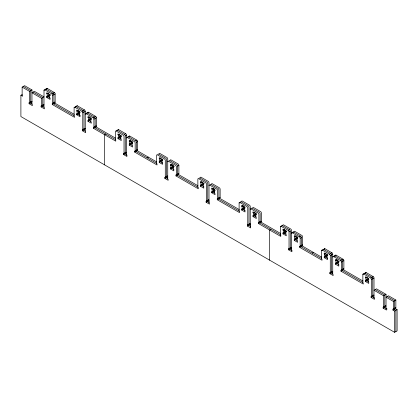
<?xml version="1.0" encoding="UTF-8"?>
<svg xmlns="http://www.w3.org/2000/svg" width="418" height="418" viewBox="0 0 418 418"><rect width="100%" height="100%" fill="white"/><g stroke="black" fill="none" stroke-linecap="round" stroke-linejoin="round"><path stroke-width="0.63" d="M395.862 300.014L393.385 301.446L386.033 297.198L388.505 295.766L395.862 300.014L395.862 307.951L395.449 307.716L392.977 309.142L392.977 310.099L395.449 308.667L397.1 309.618L397.1 330.894L394.623 332.326L20.9 116.554L20.9 95.283L22.551 96.234L22.551 95.283L22.138 95.043L22.138 87.106L24.615 85.674L31.967 89.922L31.967 104.448L32.379 104.688L32.379 105.639L29.082 103.737L29.082 102.781L31.554 101.355L31.967 101.59L29.495 103.021L29.082 102.781M20.9 95.283L22.138 94.567M22.138 87.106L29.495 91.354L31.967 89.922M41.11 106L41.523 106.235L44 104.808L43.587 104.568L41.11 106L41.11 106.951L44.412 108.858L44.412 107.901L44 107.666L44 90.361L47.302 88.454L54.314 92.503A1.165 0.674 60 0 1 55.139 93.93L55.139 102.347L52.663 103.774L52.25 103.539L52.25 104.49L74.524 117.348L74.524 116.397L74.111 116.157L74.111 107.745A1.165 0.674 60 0 1 74.937 107.269L81.949 111.319A1.165 0.674 60 0 1 82.774 112.745L82.774 130.05L82.362 129.815L82.362 130.766L85.664 132.673L85.664 131.717L85.251 131.482L85.251 111.319A1.165 0.674 60 0 0 84.426 109.887L77.414 105.838L74.111 107.745M29.495 102.953L31.967 101.527M29.082 103.737L31.554 102.305L31.554 101.355M49.637 94.217L49.637 98.22L50.05 98.455L50.05 99.411L46.748 97.504L46.748 96.553L49.225 95.121L50.05 95.597L50.05 94.646L46.748 92.739L46.748 93.695L47.986 92.979L48.399 93.219L48.399 96.077L47.986 95.837L47.986 96.788L50.186 98.058M46.748 93.695L47.161 93.93L48.399 93.219M41.523 98.298L44 96.866L34.443 91.354L31.967 92.78L41.523 98.298L41.523 106.235M44 90.361A1.165 0.674 60 0 1 44.825 89.88L51.837 93.93L54.314 92.503M46.748 96.553L47.161 96.788L50.463 94.886M46.748 97.504L49.225 96.077L49.225 95.121M52.663 103.774L52.663 95.361L55.139 93.93M41.11 106.951L43.587 105.524L43.587 104.568M52.25 103.539L54.727 102.107L55.139 102.347M52.25 104.49L54.727 103.063L74.216 114.313M79.613 111.522L79.613 115.525L80.026 115.76L80.026 116.716L76.724 114.809L76.724 113.858L79.201 112.426L80.026 112.902L80.026 111.951L76.724 110.049L76.724 111L77.962 110.284M76.724 111L77.137 111.235L78.375 110.524M76.724 113.858L77.137 114.093L79.613 112.667M81.949 111.319L84.426 109.887M76.724 114.809L79.201 113.382L79.201 112.426M82.774 112.745L85.251 111.319M93.914 127.589L96.386 126.163L96.386 117.745A1.165 0.674 60 0 0 95.56 116.319L88.548 112.27L85.251 114.177A1.165 0.674 60 0 1 86.077 113.696L93.089 117.745A1.165 0.674 60 0 1 93.914 119.177L93.914 127.589L93.501 127.354L93.501 128.305L115.776 141.164L115.776 140.213L115.363 139.973L115.363 131.56A1.165 0.674 60 0 1 116.188 131.085L123.2 135.134A1.165 0.674 60 0 1 124.026 136.561L124.026 153.866L123.613 153.631L123.613 154.582L126.91 156.489L126.91 155.533L126.502 155.297L126.502 135.134A1.165 0.674 60 0 0 125.677 133.703L118.665 129.653L116.601 130.844A1.165 0.674 60 0 1 117.427 130.369L124.439 134.418A1.165 0.674 60 0 1 125.264 135.845L125.264 153.155L124.851 152.915L124.851 153.866L127.051 155.135M90.889 117.463L90.889 122.035L91.302 122.27L91.302 123.226L87.999 121.319L87.999 120.368L90.476 118.937L91.302 119.412L91.302 118.461L87.999 116.554L87.999 117.51L89.238 116.794M87.999 117.51L88.412 117.745L89.238 117.27M93.089 117.745L95.56 116.319M87.999 120.368L88.412 120.603L90.889 119.177M87.999 121.319L90.476 119.888L90.476 118.937M93.914 119.177L96.386 117.745M82.362 129.815L84.838 128.383L85.251 128.624L82.774 130.05M82.362 130.766L84.838 129.34L84.838 128.383M93.501 127.354L95.973 125.922L96.386 126.163M93.501 128.305L95.973 126.879L115.467 138.128M105.874 134.021L104.636 134.737L104.636 164.901M120.865 135.338L120.865 139.34L121.277 139.575L121.277 140.532L117.975 138.624L117.975 137.674L120.452 136.242L121.277 136.717L121.277 135.766L117.975 133.859L117.975 134.815L118.801 134.34M117.975 134.815L118.388 135.051L119.626 134.34L119.626 137.198L119.214 136.958L119.214 137.909L120.865 138.865M117.975 137.674L118.388 137.909L120.865 136.482M124.439 134.418L125.677 133.703M117.975 138.624L120.452 137.198L120.452 136.242M125.264 135.845L126.502 135.134M159.086 153.944A1.165 0.674 60 0 1 159.911 153.469L166.923 157.518A1.165 0.674 60 0 1 167.749 158.95L167.749 179.113L168.161 179.348L168.161 180.304L164.864 178.397L164.864 177.446L165.277 177.681L165.277 160.376A1.165 0.674 60 0 0 164.452 158.95L157.44 154.9A1.165 0.674 60 0 0 156.614 155.376L156.614 163.788L157.027 164.028L157.027 164.979L134.748 152.121L134.748 151.17L135.16 151.405L137.637 149.978L137.637 141.561A1.165 0.674 60 0 0 136.811 140.134L129.799 136.085L127.736 137.276A1.165 0.674 60 0 1 128.561 136.801L135.573 140.85A1.165 0.674 60 0 1 136.399 142.277L136.399 150.689L135.986 150.454L135.986 151.405L156.87 163.464M132.135 141.279L132.135 145.851L132.548 146.086L132.548 147.042L129.251 145.135L129.251 144.184L131.727 142.752L132.548 143.228L132.548 142.277L129.251 140.37L129.251 141.326L130.489 140.61M129.251 141.326L129.664 141.561L130.489 141.085M135.573 140.85L136.811 140.134M129.251 144.184L129.664 144.419L132.135 142.993M129.251 145.135L131.727 143.703L131.727 142.752M136.399 142.277L137.637 141.561M123.613 153.631L126.09 152.199L126.502 152.439L124.026 153.866M123.613 154.582L126.09 153.155L126.09 152.199M134.748 151.17L137.224 149.738L137.637 149.978M134.748 152.121L137.224 150.689L156.713 161.944M147.126 157.837L148.364 157.121M162.111 159.154L162.111 163.156L162.524 163.391L162.524 164.347L159.227 162.44L159.227 161.489L161.698 160.057L162.524 160.533L162.524 159.582L159.227 157.675L159.227 158.631L160.465 157.915M159.227 158.631L159.639 158.866L160.873 158.156L160.873 161.014L160.465 160.773L160.465 161.724L162.665 162.994M159.227 161.489L159.639 161.724L162.936 159.822M159.227 162.44L161.698 161.014L161.698 160.057M173.386 165.664L173.386 169.666L173.799 169.901L173.799 170.857L170.502 168.95L170.502 167.999L172.974 166.568L173.799 167.043L173.799 166.092L170.502 164.185L170.502 165.141L171.735 164.426L172.148 164.661L172.148 167.519L171.735 167.284L171.735 168.235L173.935 169.504M170.502 165.141L170.915 165.376L172.148 164.661M170.502 167.999L170.915 168.235L174.212 166.333M170.502 168.95L172.974 167.519L172.974 166.568M198.122 187.28L177.237 175.22L177.237 174.269L177.65 174.505L177.65 166.092L178.888 165.376A1.165 0.674 60 0 0 178.063 163.95L171.051 159.901A1.165 0.674 60 0 0 170.231 160.293M164.864 177.446L167.336 176.015L167.749 176.255L165.277 177.681M164.864 178.397L167.336 176.966L167.749 177.206M200.337 177.76A1.165 0.674 60 0 1 201.162 177.284L208.174 181.334A1.165 0.674 60 0 1 209 182.765L209 202.929L209.413 203.164L209.413 204.12L206.111 202.213L206.111 201.262L206.523 201.497L206.523 184.192A1.165 0.674 60 0 0 205.698 182.765L198.686 178.716A1.165 0.674 60 0 0 197.86 179.191L197.86 187.604L198.273 187.844L198.273 188.795L175.999 175.936L175.999 174.985L178.476 173.554L178.888 173.794L178.888 165.376M175.999 174.985L176.412 175.22L178.888 173.794M175.999 175.936L178.476 174.505L197.965 185.759M203.362 182.969L203.362 186.971L203.775 187.207L203.775 188.163L200.473 186.256L200.473 185.305L202.949 183.873L203.775 184.348L203.775 183.397L200.473 181.49L200.473 182.447L201.711 181.731M200.473 182.447L200.886 182.682L202.124 181.971L202.124 184.829L201.711 184.589L201.711 185.54L203.911 186.809M200.473 185.305L200.886 185.54L204.188 183.638M200.473 186.256L202.949 184.829L202.949 183.873M214.638 188.91L214.638 193.482L215.051 193.717L215.051 194.673L211.748 192.766L211.748 191.815L214.225 190.383L215.051 190.859L215.051 189.908L211.748 188.001L211.748 188.957L212.987 188.241L213.399 188.476L213.399 191.334L212.987 191.099L212.987 192.05L214.638 193.006M211.748 188.957L212.161 189.192L213.399 188.476M211.748 191.815L212.161 192.05L214.638 190.624M211.748 192.766L214.225 191.334L214.225 190.383M206.111 201.262L208.587 199.83L209 200.07L206.523 201.497M206.111 202.213L208.587 200.781L209.204 201.142M241.588 201.575A1.165 0.674 60 0 1 242.414 201.1L249.426 205.149A1.165 0.674 60 0 1 250.251 206.581L250.251 226.744L250.664 226.979L250.664 227.935L247.362 226.028L247.362 225.077L247.775 225.312L247.775 208.007A1.165 0.674 60 0 0 246.949 206.581L239.937 202.531A1.165 0.674 60 0 0 239.112 203.007L239.112 211.419L239.524 211.66L239.524 212.61L217.25 199.752L217.25 198.801L219.727 197.369L220.14 197.609L220.14 189.192A1.165 0.674 60 0 0 219.314 187.766L212.302 183.716A1.165 0.674 60 0 0 211.477 184.108M217.25 198.801L217.663 199.036L220.14 197.609M217.25 199.752L219.727 198.32L239.216 209.575M239.112 203.007L240.35 202.291A1.165 0.674 60 0 1 241.176 201.816L248.187 205.865A1.165 0.674 60 0 1 249.013 207.291L249.013 224.597L248.6 224.361L248.6 225.312L250.664 226.504M244.614 206.785L244.614 210.787L245.026 211.022L245.026 211.978L241.724 210.071L241.724 209.12L244.201 207.689L245.026 208.164L245.026 207.213L241.724 205.306L241.724 206.262L242.962 205.546M241.724 206.262L242.137 206.497L243.375 205.787L243.375 208.645L242.962 208.404L242.962 209.355L245.162 210.625M241.724 209.12L242.137 209.355L244.614 207.929M241.724 210.071L244.201 208.645L244.201 207.689M255.889 212.725L255.889 217.297L256.302 217.532L256.302 218.489L253 216.581L253 215.631L255.476 214.199L256.302 214.674L256.302 213.723L253 211.816L253 212.772L254.238 212.057M253 212.772L253.412 213.008L254.238 212.532M253 215.631L253.412 215.866L255.889 214.439M253 216.581L255.476 215.15L255.476 214.199M247.362 225.077L249.839 223.646L250.251 223.886L247.775 225.312M247.362 226.028L249.839 224.597L250.664 225.077M282.84 225.391A1.165 0.674 60 0 1 283.66 224.915L290.677 228.965A1.165 0.674 60 0 1 291.498 230.396L291.498 250.56L291.91 250.795L291.91 251.751L288.613 249.844L288.613 248.893L289.026 249.128L289.026 231.823A1.165 0.674 60 0 0 288.201 230.396L281.189 226.347A1.165 0.674 60 0 0 280.363 226.822L280.363 235.235L280.776 235.475L280.776 236.426L258.502 223.567L258.502 222.616L260.973 221.185L261.386 221.425L261.386 213.008A1.165 0.674 60 0 0 260.56 211.581L253.548 207.532A1.165 0.674 60 0 0 252.728 207.924M258.502 222.616L258.914 222.851L261.386 221.425M258.502 223.567L260.973 222.136L280.468 233.39M270.874 229.283L269.636 229.999L269.636 260.163M280.363 226.822L282.427 225.631L289.439 229.681A1.165 0.674 60 0 1 290.264 231.107L290.264 248.412L289.852 248.177L289.852 249.128L292.051 250.398M285.865 230.6L285.865 234.602L286.273 234.838L286.273 235.794L282.976 233.887L282.976 232.936L285.452 231.504L286.273 231.98L286.273 231.029L282.976 229.121L282.976 230.078L284.214 229.362M282.976 230.078L283.388 230.313L284.627 229.602L284.627 232.46L284.214 232.22L284.214 233.171L285.865 234.127M282.976 232.936L283.388 233.171L286.685 231.269M288.201 230.396L289.439 229.681M282.976 233.887L285.452 232.46L285.452 231.504M289.026 231.823L290.264 231.107M321.594 258.564L300.986 246.667L300.986 245.716L301.399 245.951L301.399 237.539A1.165 0.674 60 0 0 300.573 236.107L293.561 232.063L291.498 233.249A1.165 0.674 60 0 1 292.323 232.774L299.335 236.823A1.165 0.674 60 0 1 300.161 238.255L300.161 246.667L299.748 246.432L299.748 247.383L322.027 260.242L322.027 259.291L321.614 259.05L321.614 250.638A1.165 0.674 60 0 1 322.44 250.163L329.452 254.212A1.165 0.674 60 0 1 330.277 255.638L330.277 272.944L329.865 272.708L329.865 273.659L333.162 275.566L333.162 274.61L332.749 274.375L332.749 254.212A1.165 0.674 60 0 0 331.923 252.78L324.911 248.731L321.614 250.638M297.135 236.536L297.135 241.113L297.548 241.348L297.548 242.304L294.251 240.397L294.251 239.446L296.723 238.014L297.548 238.49L297.548 237.539L294.251 235.632L294.251 236.588L295.489 235.872L295.902 236.107L295.902 238.965L295.489 238.73L295.489 239.681L297.135 240.632M294.251 236.588L294.664 236.823L295.902 236.107M299.335 236.823L300.573 236.107M294.251 239.446L294.664 239.681L297.961 237.779M294.251 240.397L296.723 238.965L296.723 238.014M300.161 238.255L301.399 237.539M288.613 248.893L291.09 247.461L291.498 247.702L289.026 249.128M288.613 249.844L291.09 248.412L291.602 248.71M299.748 246.432L302.224 245L302.637 245.241L302.637 236.823A1.165 0.674 60 0 0 301.812 235.397L294.8 231.347A1.165 0.674 60 0 0 293.974 231.823M300.161 246.667L302.637 245.241M299.748 247.383L302.224 245.951L321.714 257.206M312.126 253.099L313.364 252.383M327.111 254.416L327.111 258.418L327.524 258.653L327.524 259.609L324.227 257.702L324.227 256.751L326.698 255.32L327.524 255.795L327.524 254.844L324.227 252.937L324.227 253.893L325.46 253.177M324.227 253.893L324.64 254.128L325.873 253.418L325.873 256.276L325.46 256.035L325.46 256.986L327.665 258.256M324.227 256.751L324.64 256.986L327.937 255.084M329.452 254.212L331.923 252.78M324.227 257.702L326.698 256.276L326.698 255.32M330.277 255.638L332.749 254.212M332.749 257.065A1.165 0.674 60 0 1 333.574 256.589L336.051 255.163L343.063 259.212A1.165 0.674 60 0 1 343.889 260.639L343.889 269.056L341.412 270.483L340.999 270.247L340.999 271.198L363.273 284.057L363.273 283.106L362.861 282.866L362.861 274.454A1.165 0.674 60 0 1 363.686 273.978L370.698 278.022A1.165 0.674 60 0 1 371.524 279.454L371.524 296.759L371.111 296.524L371.111 297.475L374.413 299.382L374.413 298.426L374 298.191L374 278.022A1.165 0.674 60 0 0 373.175 276.596L366.163 272.546L362.861 274.454M338.387 260.926L338.387 264.928L338.799 265.164L338.799 266.12L335.502 264.213L335.502 263.262L337.974 261.83L338.799 262.305L338.799 261.354L335.502 259.447L335.502 260.404L336.736 259.688L337.148 259.923L337.148 262.781L336.736 262.546L336.736 263.497L338.935 264.766M335.502 260.404L335.91 260.639L337.148 259.923M333.574 256.589L340.586 260.639L343.063 259.212M335.502 263.262L335.91 263.497L339.212 261.59M335.502 264.213L337.974 262.781L337.974 261.83M341.412 270.483L341.412 262.07L343.889 260.639M329.865 272.708L332.336 271.277L332.749 271.517L330.277 272.944M329.865 273.659L332.336 272.228L332.336 271.277M340.999 270.247L343.476 268.816L343.889 269.056M340.999 271.198L343.476 269.767L362.965 281.021M368.362 278.231L368.362 282.234L368.775 282.469L368.775 283.425L365.473 281.518L365.473 280.567L367.95 279.135L368.775 279.611L368.775 278.66L365.473 276.753L365.473 277.709L366.711 276.993M365.473 277.709L365.886 277.944L367.124 277.233L367.124 280.091L366.711 279.851L366.711 280.802L368.362 281.758M365.473 280.567L365.886 280.802L368.362 279.376M370.698 278.022L373.175 276.596M365.473 281.518L367.95 280.091L367.95 279.135M371.524 279.454L374 278.022M371.111 296.524L373.587 295.092L374 295.333L371.524 296.759M371.111 297.475L373.587 296.043L373.587 295.092M386.033 294.34L376.477 288.822L374 290.249L383.557 295.766L386.033 294.34L386.033 308.865L386.446 309.106L386.446 310.057L383.144 308.15L383.144 307.199L385.621 305.772L386.033 306.007L383.557 307.439L383.144 307.199M383.144 308.15L385.621 306.723L385.621 305.772M392.977 309.142L393.385 309.383L395.862 307.951M392.977 310.099L394.623 311.049L397.1 309.618M80.162 115.363L77.962 114.093L77.962 113.142L78.375 113.382L78.375 111.094M90.889 121.56L89.238 120.603L89.238 119.652L89.651 119.888L89.651 117.035M132.135 145.375L130.489 144.419L130.489 143.468L130.902 143.703L130.902 140.85M255.889 216.817L254.238 215.866L254.238 214.915L254.651 215.15L254.651 212.292M23.377 86.39L30.733 90.638L30.733 102.305L30.321 102.07L30.321 103.021L31.967 103.972M33.205 92.064L42.761 97.582L42.761 105.524L42.349 105.284L42.349 106.235L44 107.191M74.091 115.671L53.488 103.774L53.488 102.823L53.901 103.063L53.901 94.646A1.165 0.674 60 0 0 53.076 93.219L46.064 89.17A1.165 0.674 60 0 0 45.238 89.645M115.619 139.649L94.74 127.589L94.74 126.638L95.152 126.879L95.152 118.461A1.165 0.674 60 0 0 94.327 117.035L87.315 112.985A1.165 0.674 60 0 0 86.489 113.461M239.368 211.095L218.489 199.036L218.489 198.085L218.901 198.32L218.901 189.908A1.165 0.674 60 0 0 218.076 188.476L211.064 184.432A1.165 0.674 60 0 0 210.238 184.908M280.901 235.068L259.74 222.851L259.74 221.901L260.148 222.136L260.148 213.723A1.165 0.674 60 0 0 259.327 212.292L252.31 208.248A1.165 0.674 60 0 0 251.49 208.723M362.84 282.38L342.237 270.483L342.237 269.532L342.65 269.767L342.65 261.354A1.165 0.674 60 0 0 341.825 259.923L334.813 255.879A1.165 0.674 60 0 0 333.987 256.354M375.239 289.538L384.795 295.051L384.795 306.723L384.382 306.483L384.382 307.439L387.131 309.027M387.267 296.482L394.623 300.73L394.623 308.667L394.211 308.432L394.211 309.383L395.862 310.334L395.862 331.61M85.251 131.006L83.6 130.05L83.6 129.099L84.013 129.34L84.013 112.029A1.165 0.674 60 0 0 83.187 110.603L76.175 106.553A1.165 0.674 60 0 0 75.35 107.029M167.749 178.638L166.098 177.681L166.098 176.73L166.51 176.966L166.51 159.66A1.165 0.674 60 0 0 165.69 158.234L158.673 154.185A1.165 0.674 60 0 0 157.884 154.414M209.204 202.568L207.349 201.497L207.349 200.546L207.762 200.781L207.762 183.476A1.165 0.674 60 0 0 206.936 182.049L199.924 178A1.165 0.674 60 0 0 199.099 178.476M332.749 273.894L331.098 272.944L331.098 271.993L331.511 272.228L331.511 254.923A1.165 0.674 60 0 0 330.685 253.496L323.673 249.447A1.165 0.674 60 0 0 322.848 249.922M374.549 298.029L372.349 296.759L372.349 295.808L372.762 296.043L372.762 278.738A1.165 0.674 60 0 0 371.936 277.312L364.924 273.262A1.165 0.674 60 0 0 364.099 273.738M395.449 307.716L395.449 308.667M394.623 311.049L394.623 332.326M393.385 301.446L393.385 309.383M383.557 295.766L383.557 307.439M365.886 277.944L365.886 280.802M343.476 268.816L343.476 269.767M335.91 260.639L335.91 263.497M324.64 254.128L324.64 256.986M302.224 245L302.224 245.951M294.664 236.823L294.664 239.681M291.09 247.461L291.09 248.412M283.388 230.313L283.388 233.171M260.973 221.185L260.973 222.136M258.914 222.851L258.914 214.439A1.165 0.674 60 0 0 258.089 213.008L251.077 208.958A1.165 0.674 60 0 0 250.251 209.434M253.412 213.008L253.412 215.866M249.839 223.646L249.839 224.597M242.137 206.497L242.137 209.355M219.727 197.369L219.727 198.32M217.663 199.036L217.663 190.624A1.165 0.674 60 0 0 216.837 189.192L209.826 185.143A1.165 0.674 60 0 0 209 185.623M212.161 189.192L212.161 192.05M208.587 199.83L208.587 200.781M200.886 182.682L200.886 185.54M178.476 173.554L178.476 174.505M176.412 175.22L176.412 166.808A1.165 0.674 60 0 0 175.586 165.376L168.574 161.327A1.165 0.674 60 0 0 167.749 161.808M170.915 165.376L170.915 168.235M167.336 176.015L167.336 176.966M159.639 158.866L159.639 161.724M137.224 149.738L137.224 150.689M135.16 151.405L135.16 142.993A1.165 0.674 60 0 0 134.34 141.561L127.323 137.512A1.165 0.674 60 0 0 126.502 137.992M129.664 141.561L129.664 144.419M118.388 135.051L118.388 137.909M95.973 125.922L95.973 126.879M88.412 117.745L88.412 120.603M77.137 111.235L77.137 114.093M54.727 102.107L54.727 103.063M47.161 93.93L47.161 96.788M29.495 91.354L29.495 103.021M51.837 93.93A1.165 0.674 60 0 1 52.663 95.361M168.987 161.092A1.165 0.674 60 0 1 169.812 160.616L176.824 164.661A1.165 0.674 60 0 1 177.65 166.092M340.586 260.639A1.165 0.674 60 0 1 341.412 262.07M292.736 232.539A1.165 0.674 60 0 1 293.561 232.063M281.612 225.939A1.165 0.674 60 0 1 282.427 225.631M76.588 106.313A1.165 0.674 60 0 1 77.414 105.838M87.728 112.661A1.165 0.674 60 0 1 88.548 112.27M117.839 130.129A1.165 0.674 60 0 1 118.665 129.653M128.979 136.477A1.165 0.674 60 0 1 129.799 136.085M46.476 88.846A1.165 0.674 60 0 1 47.302 88.454M335.226 255.638A1.165 0.674 60 0 1 336.051 255.163M324.086 249.206A1.165 0.674 60 0 1 324.911 248.731M365.337 273.022A1.165 0.674 60 0 1 366.163 272.546"/></g></svg>
